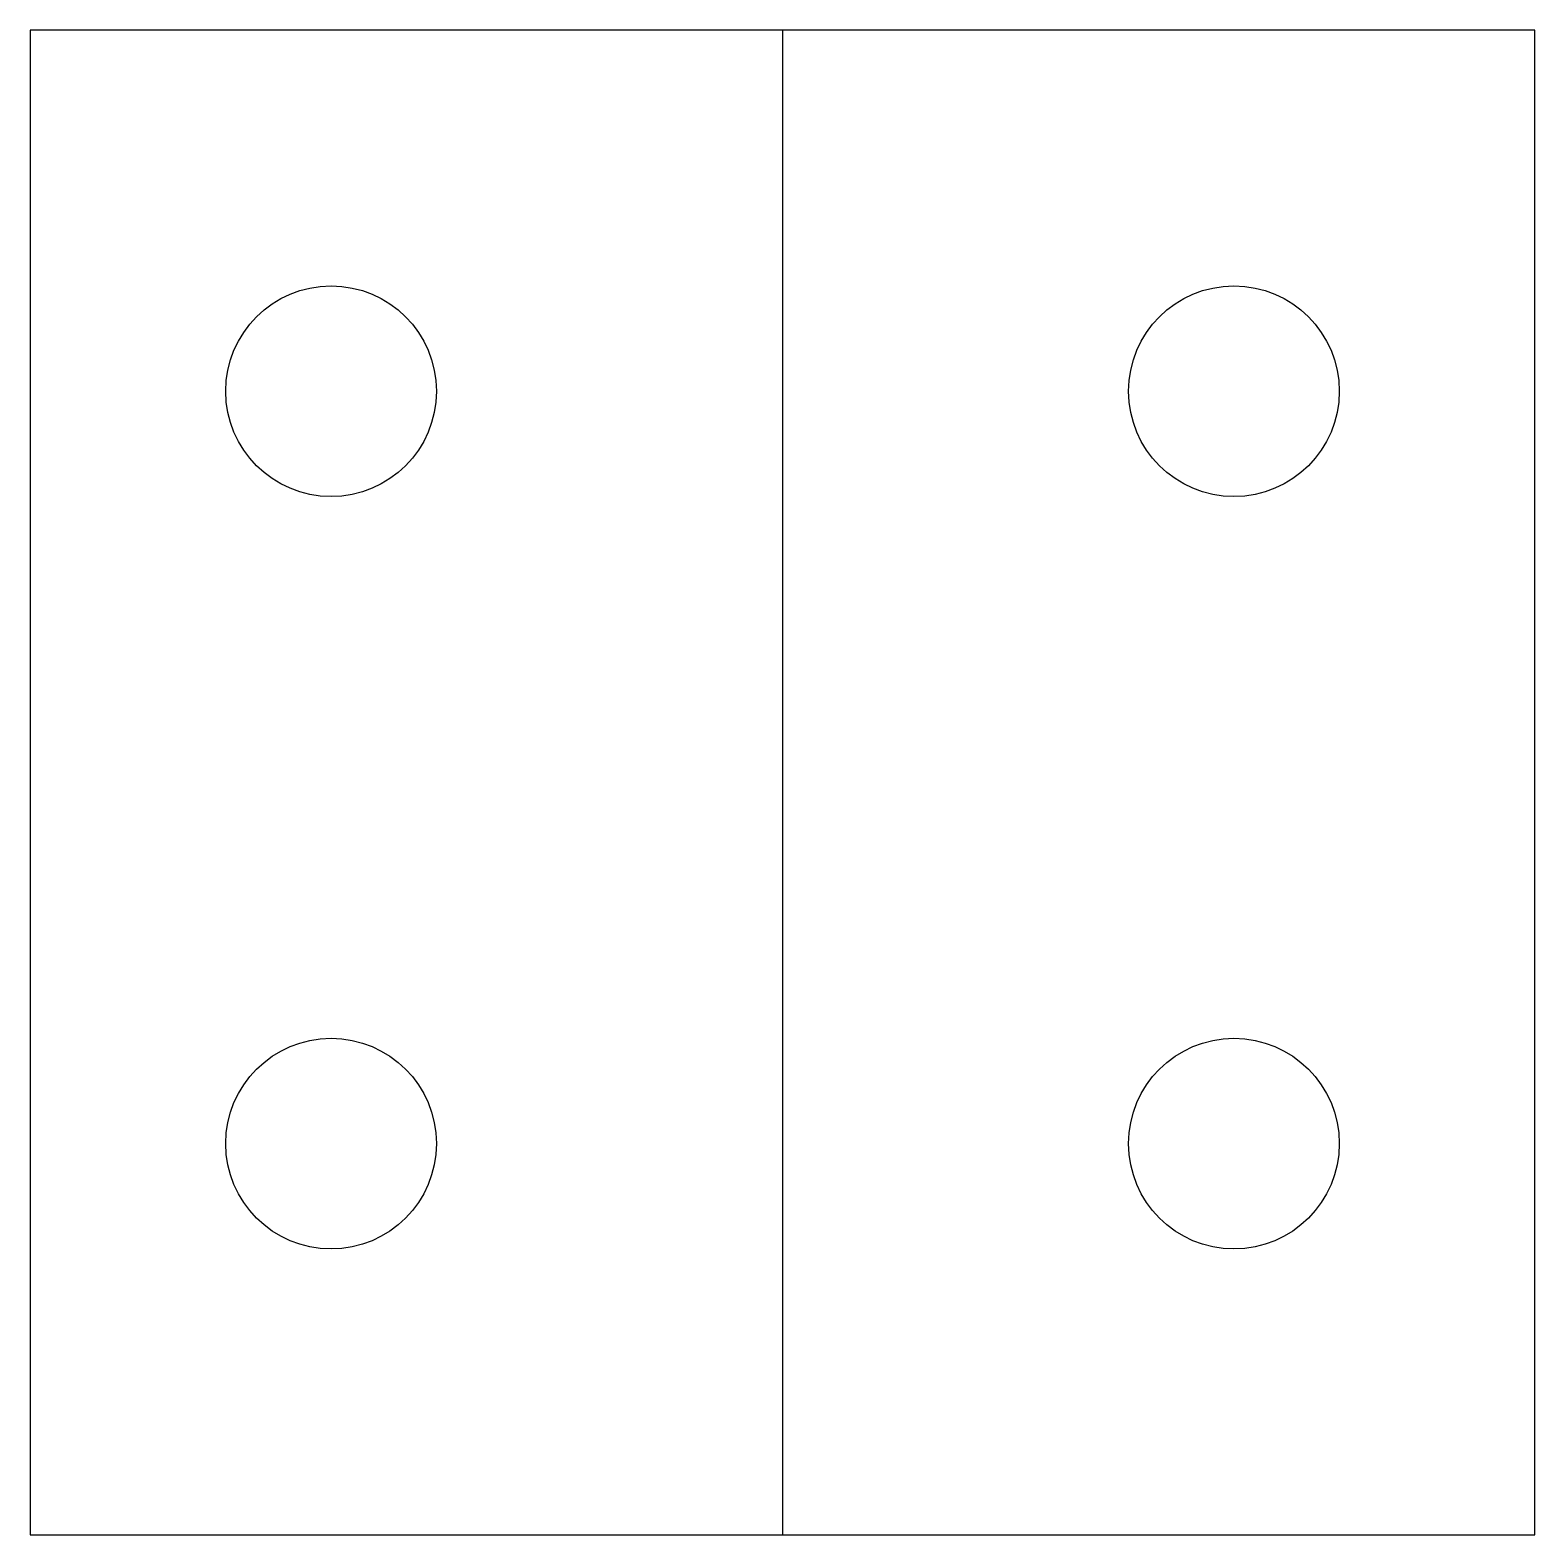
# Model space of a CAD drawing. Header units: millimetres. Extents: x -25 to 25, y -50 to 0.
import ezdxf

# ---------------------------------------------------------------- set-up
doc = ezdxf.new("R2010")
doc.units = ezdxf.units.MM
doc.layers.get('0').update_dxf_attribs({"linetype": 'CONTINUOUS'})

msp = doc.modelspace()

# ---------------------------------------------------------------- linework, layer by layer
msp.add_line((0, 0), (0, -50))
msp.add_lwpolyline([(25, 0), (-25, 0), (-25, -50), (25, -50)], close=True)
for centre in [(-15, -12), (15, -12), (-15, -37), (15, -37)]:
    msp.add_circle(centre, 3.5)
msp.add_point((0, 0))

doc.saveas('drawing.dxf')
